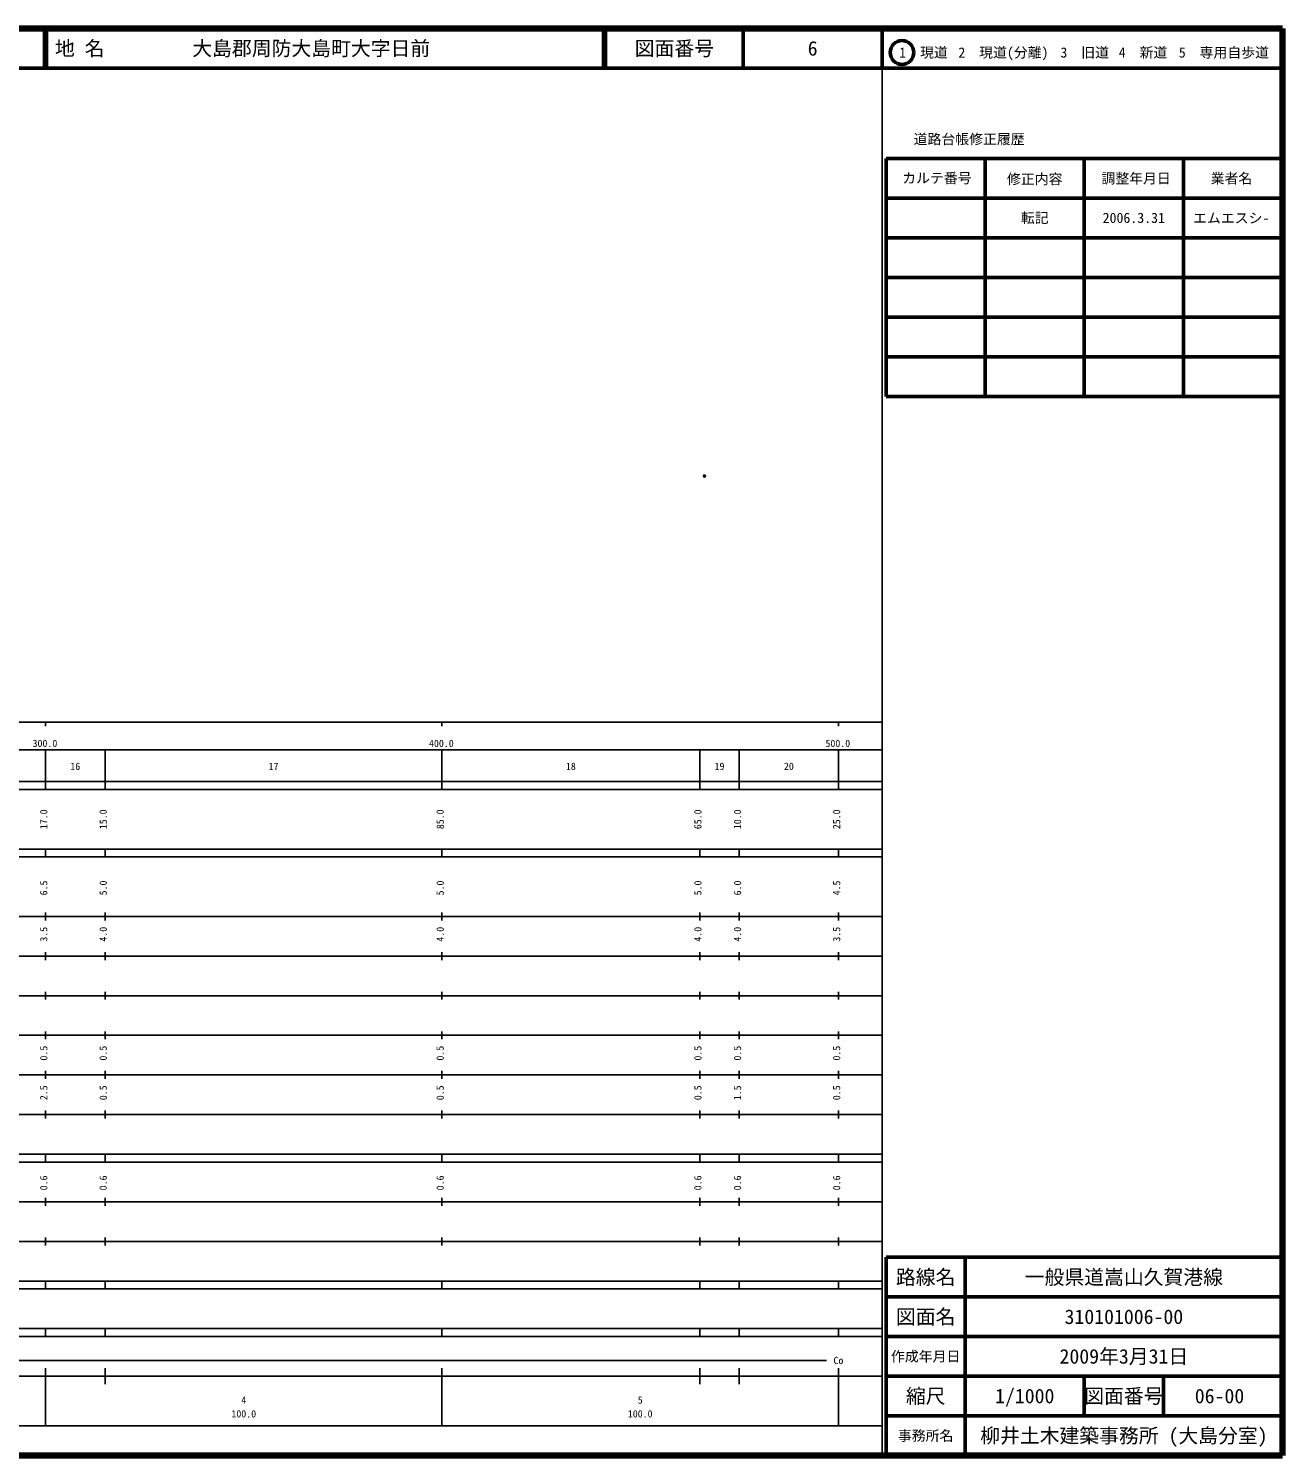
# Model space of a CAD drawing. Units: millimetres on the paper. Extents: x 40 to 680, y 20 to 380.
# Drawn here: x 363.7 to 680, y 20 to 380 of the extents above; entities that cross this region are included whole.
import ezdxf
from ezdxf.enums import TextEntityAlignment as Align

# ---------------------------------------------------------------- set-up
doc = ezdxf.new("R2010")
doc.units = ezdxf.units.MM
doc.header["$PDMODE"] = 32
doc.header["$PDSIZE"] = 0.5
doc.layers.add('M-OTRS', color=6, linetype='Continuous')
doc.layers.add('M-TTL-TXT', color=7, linetype='Continuous')
for name, color, linetype, lineweight in [('M-TTL', 2, 'Continuous', 140), ('M-TTL-BAND', 7, 'Continuous', 25), ('M-TTL-FRAM', 2, 'Continuous', 50), ('M-TTL-LINE', 7, 'Continuous', 50)]:
    doc.layers.add(name, color=color, linetype=linetype, lineweight=lineweight)
doc.styles.add('ＭＳ ゴシック', font='')
doc.styles.get('ＭＳ ゴシック').set_extended_font_data('MS Gothic')

msp = doc.modelspace()

# ---------------------------------------------------------------- linework, layer by layer
at = {"layer": 'M-OTRS'}
msp.add_point((534.202, 267.107), dxfattribs=at)
at = {"layer": 'M-TTL'}
for p, q in [((680, 380), (40, 380)), ((680, 20), (680, 380)), ((40, 20), (680, 20))]:
    msp.add_line(p, q, dxfattribs=at)
at = {"layer": 'M-TTL-BAND'}
for p, q in [((579, 20), (579, 370)), ((40, 205), (579, 205)), ((368, 205), (368, 204)), ((468, 205), (468, 204)), ((568, 205), (568, 204)), ((68, 198), (579, 198)), ((368, 188), (368, 198)), ((383, 188), (383, 198)), ((468, 188), (468, 198)), ((533, 188), (533, 198)), ((543, 188), (543, 198)), ((568, 188), (568, 198)), ((40, 190), (579, 190)), ((40, 188), (579, 188)), ((40, 173), (579, 173)), ((368, 171), (368, 173)), ((383, 171), (383, 173)), ((468, 171), (468, 173)), ((533, 171), (533, 173)), ((543, 171), (543, 173)), ((568, 171), (568, 173)), ((40, 171), (579, 171)), ((40, 156), (579, 156)), ((368, 155), (368, 157)), ((383, 155), (383, 157)), ((468, 155), (468, 157)), ((533, 155), (533, 157)), ((543, 155), (543, 157)), ((568, 155), (568, 157)), ((46, 146), (579, 146)), ((368, 145), (368, 147)), ((383, 145), (383, 147)), ((468, 145), (468, 147)), ((533, 145), (533, 147)), ((543, 145), (543, 147)), ((568, 145), (568, 147)), ((368, 135), (368, 137)), ((383, 135), (383, 137)), ((468, 135), (468, 137)), ((533, 135), (533, 137)), ((543, 135), (543, 137)), ((568, 135), (568, 137)), ((52, 136), (579, 136)), ((46, 126), (579, 126)), ((368, 125), (368, 127)), ((383, 125), (383, 127)), ((468, 125), (468, 127)), ((533, 125), (533, 127)), ((543, 125), (543, 127)), ((568, 125), (568, 127)), ((52, 116), (579, 116)), ((368, 115), (368, 117)), ((383, 115), (383, 117)), ((468, 115), (468, 117)), ((533, 115), (533, 117)), ((543, 115), (543, 117)), ((568, 115), (568, 117)), ((46, 106), (579, 106)), ((368, 105), (368, 107)), ((383, 105), (383, 107)), ((468, 105), (468, 107)), ((533, 105), (533, 107)), ((543, 105), (543, 107)), ((568, 105), (568, 107)), ((40, 96), (579, 96)), ((40, 94), (579, 94)), ((368, 94), (368, 96)), ((383, 94), (383, 96)), ((468, 94), (468, 96)), ((533, 94), (533, 96)), ((543, 94), (543, 96)), ((568, 94), (568, 96)), ((49, 84), (579, 84)), ((368, 83), (368, 85)), ((383, 83), (383, 85)), ((468, 83), (468, 85)), ((533, 83), (533, 85)), ((543, 83), (543, 85)), ((568, 83), (568, 85)), ((40, 74), (579, 74)), ((368, 73), (368, 75)), ((383, 73), (383, 75)), ((468, 73), (468, 75)), ((533, 73), (533, 75)), ((543, 73), (543, 75)), ((568, 73), (568, 75)), ((40, 64), (579, 64)), ((40, 62), (579, 62)), ((368, 62), (368, 64)), ((383, 62), (383, 64)), ((468, 62), (468, 64)), ((533, 62), (533, 64)), ((543, 62), (543, 64)), ((568, 62), (568, 64)), ((40, 52), (579, 52)), ((368, 50), (368, 52)), ((383, 50), (383, 52)), ((468, 50), (468, 52)), ((533, 50), (533, 52)), ((543, 50), (543, 52)), ((568, 50), (568, 52)), ((40, 50), (579, 50)), ((71, 44), (565, 44)), ((40, 40), (579, 40)), ((368, 27.5), (368, 42)), ((383, 38), (383, 42)), ((468, 27.5), (468, 42)), ((533, 38), (533, 42)), ((543, 38), (543, 42)), ((568, 27.5), (568, 42)), ((68, 27.5), (579, 27.5))]:
    msp.add_line(p, q, dxfattribs=at)
at = {"layer": 'M-TTL-FRAM'}
for p, q in [((580, 347.197), (580, 287.197)), ((580, 347.197), (680, 347.197)), ((580, 287.197), (680, 287.197)), ((680, 70), (580, 70)), ((580, 70), (580, 20))]:
    msp.add_line(p, q, dxfattribs=at)
at = {"layer": 'M-TTL-LINE'}
for p, q in [((367.75, 380), (367.75, 370)), ((368.25, 380), (368.25, 370)), ((508.747, 380), (508.747, 370)), ((509.247, 380), (509.247, 370)), ((543.997, 380), (543.997, 370)), ((579, 380), (579, 370)), ((40, 370), (680, 370)), ((605, 347.197), (605, 287.197)), ((630, 347.197), (630, 287.197)), ((655, 347.197), (655, 287.197)), ((580, 337.197), (680, 337.197)), ((580, 327.197), (680, 327.197)), ((580, 317.197), (680, 317.197)), ((580, 307.197), (680, 307.197)), ((580, 297.197), (680, 297.197)), ((600, 70), (600, 20)), ((680, 60), (580, 60)), ((680, 50), (580, 50)), ((680, 40), (580, 40)), ((630, 40), (630, 30)), ((650, 40), (650, 30)), ((680, 30), (580, 30))]:
    msp.add_line(p, q, dxfattribs=at)
msp.add_circle((584.031, 373.958), 3, dxfattribs=at)

# ---------------------------------------------------------------- texts
at = {"layer": 'M-TTL-BAND', "style": 'ＭＳ ゴシック'}
for s, p in [('300.0', (367.844, 198.195)), ('400.0', (467.844, 198.195)), ('500.0', (567.844, 198.195)), ('16', (375.5, 192.405)), ('17', (425.5, 192.405)), ('18', (500.5, 192.405)), ('19', (538, 192.405)), ('20', (555.5, 192.405)), ('Co', (568, 42.5)), ('4', (418, 32.523)), ('5', (518, 32.523)), ('100.0', (418, 29.033)), ('100.0', (518, 29.033))]:
    msp.add_text(s, height=1.833, dxfattribs=at).set_placement(p, align=Align.BOTTOM_CENTER)
for s, p in [('17.0', (369, 180.5)), ('15.0', (384, 180.5)), ('85.0', (469, 180.5)), ('65.0', (534, 180.5)), ('10.0', (544, 180.5)), ('25.0', (569, 180.5)), ('6.5', (369, 163.174)), ('5.0', (384, 163.174)), ('5.0', (469, 163.174)), ('5.0', (534, 163.174)), ('6.0', (544, 163.174)), ('4.5', (569, 163.174)), ('3.5', (369, 151.5)), ('4.0', (384, 151.5)), ('4.0', (469, 151.5)), ('4.0', (534, 151.5)), ('4.0', (544, 151.5)), ('3.5', (569, 151.5)), ('0.5', (369, 121.5)), ('0.5', (384, 121.5)), ('0.5', (469, 121.5)), ('0.5', (534, 121.5)), ('0.5', (544, 121.5)), ('0.5', (569, 121.5)), ('2.5', (369, 111.5)), ('0.5', (384, 111.5)), ('0.5', (469, 111.5)), ('0.5', (534, 111.5)), ('1.5', (544, 111.5)), ('0.5', (569, 111.5)), ('0.6', (369, 88.764)), ('0.6', (384, 88.764)), ('0.6', (469, 88.764)), ('0.6', (534, 88.764)), ('0.6', (544, 88.764)), ('0.6', (569, 88.764))]:
    msp.add_text(s, height=1.833, rotation=90, dxfattribs=at).set_placement(p, align=Align.BOTTOM_CENTER)
at = {"layer": 'M-TTL-TXT', "style": 'ＭＳ ゴシック'}
for s, p in [('地 名', (370.38, 375)), ('大島郡周防大島町大字日前', (405.024, 375))]:
    msp.add_text(s, height=3.666, dxfattribs=at).set_placement(p, align=Align.MIDDLE_LEFT)
for s, height, p in [('図面番号', 3.666, (526.622, 375)), ('6', 3.666, (561.497, 375)), ('1\u3000現道', 2.566, (589.448, 373.958)), ('2\u3000現道(分離)', 2.566, (609.619, 373.958)), ('3\u3000旧道', 2.566, (630.121, 373.958)), ('4\u3000新道', 2.566, (644.824, 373.958)), ('5\u3000専用自歩道', 2.566, (665.228, 373.958)), ('道路台帳修正履歴', 2.566, (600.968, 352.113)), ('カルテ番号', 2.566, (592.839, 342.277)), ('修正内容', 2.566, (617.509, 342.023)), ('調整年月日', 2.566, (643.089, 342.197)), ('業者名', 2.566, (667.134, 342.197)), ('転記', 2.566, (617.5, 332.245)), ('2006.3.31', 2.566, (642.5, 332.245)), ('エムエスシ-', 2.566, (667.077, 332.189)), ('路線名', 3.666, (590, 65)), ('路線名', 3.666, (590, 65)), ('一般県道嵩山久賀港線', 3.666, (640, 65)), ('図面名', 3.666, (590, 55)), ('図面名', 3.666, (590, 55)), ('310101006-00', 3.666, (640, 55)), ('2009年3月31日', 3.666, (640, 45)), ('作成年月日', 2.566, (590, 45)), ('作成年月日', 2.566, (590, 45)), ('縮尺', 3.666, (590, 35)), ('縮尺', 3.666, (590, 35)), ('1/1000', 3.666, (615, 35)), ('図面番号', 3.666, (640, 35)), ('図面番号', 3.666, (640, 35)), ('06-00', 3.666, (664.125, 35)), ('事務所名', 2.566, (590, 25)), ('事務所名', 2.566, (590, 25)), ('柳井土木建築事務所 (大島分室)', 3.666, (640, 25))]:
    msp.add_text(s, height=height, dxfattribs=at).set_placement(p, align=Align.MIDDLE_CENTER)

doc.saveas('drawing.dxf')
